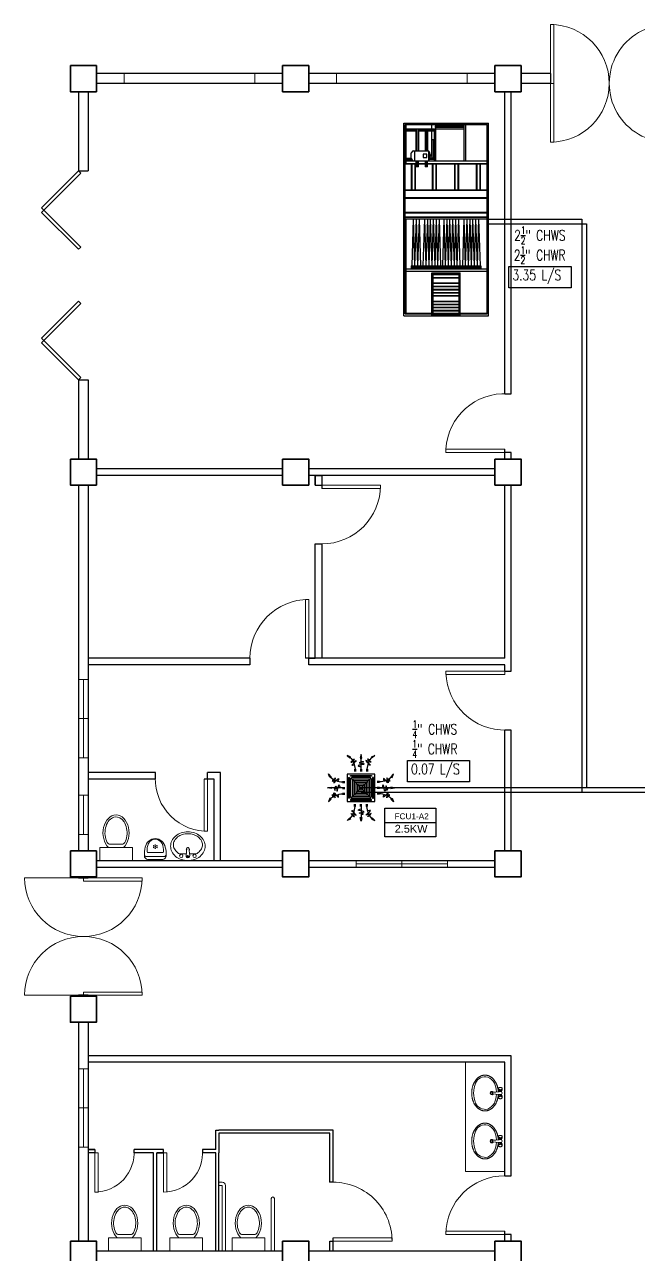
# Model space of a CAD drawing. Header units: millimetres. Extents: x 5 to 430, y 3 to 339.
# Drawn here: x 14.77 to 24.17, y 166.12 to 184.95 of the extents above; entities that cross this region are included whole.
import ezdxf

# ---------------------------------------------------------------- set-up
doc = ezdxf.new("R2010")
doc.units = ezdxf.units.MM
doc.header["$MEASUREMENT"] = 0
doc.linetypes.add('HIDDEN2', pattern=[0.1875, 0.125, -0.0625])
for name, color, linetype in [('AIR', 7, 'Continuous'), ('EQP', 7, 'Continuous'), ('fcu line', 7, 'Continuous'), ('fcu return', 7, 'Continuous'), ('Legends', 7, 'Continuous'), ('pipe label', 7, 'Continuous')]:
    doc.layers.add(name, color=color, linetype=linetype)
doc.styles.add('Arch-Dim', font='simplex.shx', dxfattribs={"width": 0.75})
doc.styles.get("Standard").update_dxf_attribs({"font": 'arial.ttf'})

# ---------------------------------------------------------------- blocks, each defined once
blk = doc.blocks.new('FCU-13000P (CASSETTE SPLIT)')
at = {"layer": 'AIR', "ltscale": 3}
for p, q in [((0, 0.523), (0, 1)), ((-0.193, 0.558), (-0.193, 0.487)), ((-0.162, 0.558), (-0.162, 0.487)), ((-0.016, 0.558), (-0.016, 0.487)), ((0.016, 0.558), (0.016, 0.487)), ((0.162, 0.558), (0.162, 0.487)), ((0.193, 0.558), (0.193, 0.487)), ((-0.523, 0), (-1, 0)), ((-0.558, 0.193), (-0.487, 0.193)), ((-0.558, 0.162), (-0.487, 0.162)), ((-0.558, 0.016), (-0.487, 0.016)), ((0.558, 0.193), (0.487, 0.193)), ((0.558, 0.162), (0.487, 0.162)), ((0.558, 0.016), (0.487, 0.016)), ((0.523, 0), (1, 0)), ((-0.558, -0.016), (-0.487, -0.016)), ((-0.558, -0.162), (-0.487, -0.162)), ((-0.558, -0.193), (-0.487, -0.193)), ((0.558, -0.016), (0.487, -0.016)), ((0.558, -0.162), (0.487, -0.162)), ((0.558, -0.193), (0.487, -0.193)), ((-0.193, -0.558), (-0.193, -0.487)), ((-0.162, -0.558), (-0.162, -0.487)), ((-0.016, -0.558), (-0.016, -0.487)), ((0, -0.523), (0, -1)), ((0.016, -0.558), (0.016, -0.487)), ((0.162, -0.558), (0.162, -0.487)), ((0.193, -0.558), (0.193, -0.487))]:
    blk.add_line(p, q, dxfattribs=at)
at = {"layer": 'AIR'}
for p, q in [((0.295, -0.295), (-0.295, 0.295)), ((0.295, 0.295), (-0.295, -0.295))]:
    blk.add_line(p, q, dxfattribs=at)
at = {"layer": 'AIR', "ltscale": 3}
for points in [[(-0.335, 0.895), (-0.311, 0.932), (-0.416, 0.973)], [(-0.022, 0.89), (0.022, 0.89), (0, 1)], [(0.335, 0.895), (0.311, 0.932), (0.416, 0.973)], [(-0.895, 0.335), (-0.932, 0.311), (-0.973, 0.416)], [(0.895, 0.335), (0.932, 0.311), (0.973, 0.416)], [(-0.89, 0.022), (-0.89, -0.022), (-1, 0)], [(0.89, 0.022), (0.89, -0.022), (1, 0)], [(-0.895, -0.335), (-0.932, -0.311), (-0.973, -0.416)], [(0.895, -0.335), (0.932, -0.311), (0.973, -0.416)], [(-0.335, -0.895), (-0.311, -0.932), (-0.416, -0.973)], [(-0.022, -0.89), (0.022, -0.89), (0, -1)], [(0.335, -0.895), (0.311, -0.932), (0.416, -0.973)]]:
    blk.add_lwpolyline(points, close=True, dxfattribs=at)
at = {"layer": 'AIR'}
for points in [[(-0.323, 0.914, -0.171809), (-0.178, 0.558), (-0.178, 0.522)], [(0.323, 0.914, 0.171809), (0.178, 0.558), (0.178, 0.522)], [(-0.914, 0.323, 0.171809), (-0.558, 0.178), (-0.522, 0.178)], [(0.914, 0.323, -0.171809), (0.558, 0.178), (0.522, 0.178)], [(-0.914, -0.323, -0.171809), (-0.558, -0.178), (-0.522, -0.178)], [(0.914, -0.323, 0.171809), (0.558, -0.178), (0.522, -0.178)], [(-0.323, -0.914, 0.171809), (-0.178, -0.558), (-0.178, -0.522)], [(0.323, -0.914, -0.171809), (0.178, -0.558), (0.178, -0.522)]]:
    blk.add_lwpolyline(points, format="xyb", dxfattribs=at)
for points in [[(-0.41, -0.41), (0.41, -0.41), (0.41, 0.41), (-0.41, 0.41)], [(-0.31, 0.372), (0.31, 0.372), (0.31, 0.348), (-0.31, 0.348)], [(-0.373, 0.31), (-0.348, 0.31), (-0.348, -0.31), (-0.373, -0.31)], [(-0.26, -0.26), (0.26, -0.26), (0.26, 0.26), (-0.26, 0.26)], [(-0.21, -0.21), (0.21, -0.21), (0.21, 0.21), (-0.21, 0.21)], [(-0.16, -0.16), (0.16, -0.16), (0.16, 0.16), (-0.16, 0.16)], [(-0.11, -0.11), (0.11, -0.11), (0.11, 0.11), (-0.11, 0.11)], [(-0.06, -0.06), (0.06, -0.06), (0.06, 0.06), (-0.06, 0.06)], [(0.372, 0.31), (0.348, 0.31), (0.348, -0.31), (0.372, -0.31)], [(-0.31, -0.373), (0.31, -0.373), (0.31, -0.348), (-0.31, -0.348)]]:
    blk.add_lwpolyline(points, close=True, dxfattribs=at)
blk.add_lwpolyline([(-0.26, -0.31), (0.26, -0.31, 0.414214), (0.31, -0.26), (0.31, 0.26, 0.414214), (0.26, 0.31), (-0.26, 0.31, 0.414214), (-0.31, 0.26), (-0.31, -0.26, 0.414214)], format="xyb", close=True, dxfattribs=at)
at = {"layer": 'AIR', "ltscale": 3}
for points in [[(-0.268, 0.84), (-0.231, 0.852), (-0.134, 0.882), (-0.422, 0.704), (0.005, 0.903), (-0.358, 0.645), (-0.239, 0.678), (-0.199, 0.69)], [(0.268, 0.84), (0.231, 0.852), (0.134, 0.882), (0.422, 0.704), (-0.005, 0.903), (0.358, 0.645), (0.239, 0.678), (0.199, 0.69)], [(-0.84, 0.268), (-0.852, 0.231), (-0.882, 0.134), (-0.704, 0.422), (-0.903, -0.005), (-0.645, 0.358), (-0.678, 0.239), (-0.69, 0.199)], [(0.84, 0.268), (0.852, 0.231), (0.882, 0.134), (0.704, 0.422), (0.903, -0.005), (0.645, 0.358), (0.678, 0.239), (0.69, 0.199)], [(-0.84, -0.268), (-0.852, -0.231), (-0.882, -0.134), (-0.704, -0.422), (-0.903, 0.005), (-0.645, -0.358), (-0.678, -0.239), (-0.69, -0.199)], [(0.84, -0.268), (0.852, -0.231), (0.882, -0.134), (0.704, -0.422), (0.903, 0.005), (0.645, -0.358), (0.678, -0.239), (0.69, -0.199)], [(-0.268, -0.84), (-0.231, -0.852), (-0.134, -0.882), (-0.422, -0.704), (0.005, -0.903), (-0.358, -0.645), (-0.239, -0.678), (-0.199, -0.69)], [(0.268, -0.84), (0.231, -0.852), (0.134, -0.882), (0.422, -0.704), (-0.005, -0.903), (0.358, -0.645), (0.239, -0.678), (0.199, -0.69)]]:
    blk.add_open_spline(points, degree=3, knots=[0.0032834, 0.0032834, 0.0032834, 0.0032834, 0.0712567, 0.1924075, 0.3347111, 0.5062145, 0.5813292, 0.5813292, 0.5813292, 0.5813292], dxfattribs=at)
for points in [[(0, 0.8), (0.077, 0.776), (-0.058, 0.755), (0.098, 0.718), (-0.087, 0.663), (0, 0.631)], [(-0.8, 0), (-0.776, -0.077), (-0.755, 0.058), (-0.718, -0.098), (-0.663, 0.087), (-0.631, 0)], [(0.8, 0), (0.776, -0.077), (0.755, 0.058), (0.718, -0.098), (0.663, 0.087), (0.631, 0)], [(0, -0.8), (0.077, -0.776), (-0.058, -0.755), (0.098, -0.718), (-0.087, -0.663), (0, -0.631)]]:
    blk.add_spline(points, degree=3, dxfattribs=at)
for points in [[(-0.416, 0.973), (-0.335, 0.895), (-0.311, 0.932)], [(0, 1), (-0.022, 0.89), (0.022, 0.89)], [(0.416, 0.973), (0.335, 0.895), (0.311, 0.932)], [(-0.973, 0.416), (-0.895, 0.335), (-0.932, 0.311)], [(0.973, 0.416), (0.895, 0.335), (0.932, 0.311)], [(-1, 0), (-0.89, 0.022), (-0.89, -0.022)], [(1, 0), (0.89, 0.022), (0.89, -0.022)], [(-0.973, -0.416), (-0.895, -0.335), (-0.932, -0.311)], [(0.973, -0.416), (0.895, -0.335), (0.932, -0.311)], [(-0.416, -0.973), (-0.335, -0.895), (-0.311, -0.932)], [(0, -1), (-0.022, -0.89), (0.022, -0.89)], [(0.416, -0.973), (0.335, -0.895), (0.311, -0.932)]]:
    blk.add_solid(points, dxfattribs=at)

msp = doc.modelspace()

# ---------------------------------------------------------------- hatches: boundary and pattern name
at = {"layer": 'EQP'}
for points in [[(21.058, 183.4), (21.496, 183.4), (21.496, 183.373), (21.058, 183.373)], [(21.029, 183.19), (21.029, 182.883), (21.01, 182.883), (21.01, 183.19)]]:
    msp.add_hatch(color=256, dxfattribs=at).paths.add_polyline_path(points)

# ---------------------------------------------------------------- linework, layer by layer
at = {"color": 8, "lineweight": 13}
for p, q in [((22.82, 184.049), (22.82, 184.949)), ((22.82, 184.949), (22.87, 184.949)), ((22.87, 184.949), (22.87, 184.049)), ((22.82, 184.049), (22.82, 183.149)), ((22.82, 184.049), (22.87, 184.049)), ((22.87, 184.049), (22.82, 184.049)), ((22.82, 183.999), (22.82, 183.149)), ((22.87, 183.149), (22.87, 184.049)), ((22.82, 183.149), (22.87, 183.149)), ((21.22, 178.447), (22.12, 178.447)), ((21.22, 178.397), (21.22, 178.447)), ((22.12, 178.397), (21.22, 178.397)), ((19.32, 177.897), (20.22, 177.897)), ((20.22, 177.847), (19.32, 177.847)), ((20.22, 177.897), (20.22, 177.847)), ((19.07, 176.147), (19.07, 175.247)), ((19.12, 176.147), (19.07, 176.147)), ((19.12, 175.247), (19.12, 176.147)), ((21.22, 175.047), (21.22, 174.997)), ((22.12, 175.047), (21.22, 175.047)), ((21.22, 174.997), (22.12, 174.997)), ((22.12, 174.997), (22.12, 175.047)), ((17.52, 172.597), (17.52, 173.397)), ((17.57, 173.397), (17.57, 172.597)), ((17.57, 172.597), (17.52, 172.597)), ((15.67, 171.885), (14.77, 171.885)), ((15.67, 171.885), (16.57, 171.885)), ((15.67, 171.835), (15.67, 171.885)), ((16.57, 171.835), (15.67, 171.835)), ((16.57, 171.885), (16.57, 171.835)), ((15.67, 170.085), (14.77, 170.085)), ((15.67, 170.135), (16.57, 170.135)), ((15.67, 170.085), (15.67, 170.135)), ((16.57, 170.085), (15.67, 170.085)), ((16.57, 170.135), (16.57, 170.085)), ((15.845, 167.672), (15.845, 167.072)), ((15.845, 167.672), (15.895, 167.672)), ((15.895, 167.072), (15.895, 167.672)), ((16.443, 167.672), (16.445, 167.672)), ((16.895, 167.672), (16.895, 167.072)), ((16.895, 167.672), (16.945, 167.672)), ((16.945, 167.072), (16.945, 167.672)), ((15.845, 167.072), (15.895, 167.072)), ((19.495, 166.322), (19.495, 166.372)), ((20.395, 166.372), (19.495, 166.372)), ((19.495, 166.322), (20.395, 166.322)), ((20.395, 166.322), (20.395, 166.372)), ((21.22, 166.472), (22.12, 166.472)), ((21.22, 166.422), (21.22, 166.472)), ((22.12, 166.422), (21.22, 166.422))]:
    msp.add_line(p, q, dxfattribs=at)
at = {"color": 8, "lineweight": 25}
for p, q in [((18.72, 184.199), (15.87, 184.199)), ((21.97, 184.199), (19.12, 184.199)), ((22.82, 184.199), (22.37, 184.199)), ((22.82, 184.199), (22.37, 184.199)), ((22.82, 184.199), (22.82, 184.049)), ((18.72, 184.049), (15.87, 184.049)), ((21.97, 184.049), (19.12, 184.049)), ((22.82, 184.049), (22.37, 184.049)), ((15.595, 183.922), (15.595, 182.71)), ((15.595, 183.922), (15.595, 182.71)), ((15.745, 183.922), (15.745, 182.71)), ((22.12, 179.297), (22.12, 183.922)), ((22.22, 179.297), (22.22, 183.922)), ((15.595, 182.71), (15.745, 182.71)), ((15.595, 179.51), (15.595, 178.297)), ((15.595, 179.51), (15.595, 178.297)), ((15.595, 179.51), (15.745, 179.51)), ((15.745, 179.51), (15.745, 178.297)), ((22.12, 178.297), (22.12, 178.447)), ((22.22, 178.397), (22.12, 178.397)), ((22.22, 178.297), (22.22, 178.397)), ((18.72, 178.147), (15.87, 178.147)), ((18.72, 178.047), (15.87, 178.047)), ((21.97, 178.147), (19.12, 178.147)), ((21.97, 178.047), (19.12, 178.047)), ((19.22, 178.047), (19.32, 178.047)), ((19.22, 177.897), (19.22, 178.047)), ((19.22, 178.047), (19.22, 177.897)), ((19.32, 178.047), (19.32, 177.847)), ((15.595, 177.897), (15.595, 172.297)), ((15.745, 177.897), (15.745, 172.297)), ((19.22, 177.897), (19.32, 177.897)), ((22.12, 175.247), (22.12, 177.897)), ((22.22, 175.047), (22.22, 177.897)), ((19.22, 175.247), (19.22, 176.997)), ((19.22, 176.997), (19.32, 176.997)), ((19.32, 176.997), (19.32, 175.247)), ((18.22, 175.247), (15.745, 175.247)), ((18.22, 175.147), (15.745, 175.147)), ((18.22, 175.247), (18.22, 175.147)), ((22.12, 175.247), (19.07, 175.247)), ((19.12, 175.247), (19.22, 175.247)), ((19.12, 175.147), (19.12, 175.247)), ((22.12, 175.147), (19.12, 175.147)), ((22.12, 175.047), (22.12, 175.147)), ((22.12, 175.047), (22.22, 175.047)), ((22.12, 172.297), (22.12, 174.147)), ((22.22, 174.147), (22.12, 174.147)), ((22.22, 172.297), (22.22, 174.147)), ((16.776, 173.497), (15.745, 173.497)), ((16.77, 173.497), (16.77, 173.397)), ((17.769, 173.497), (17.57, 173.497)), ((17.57, 173.397), (17.57, 173.497)), ((17.77, 172.147), (17.769, 173.497)), ((16.77, 173.397), (15.745, 173.397)), ((17.67, 173.397), (17.52, 173.397)), ((17.67, 173.397), (17.57, 173.397)), ((17.67, 172.147), (17.67, 173.397)), ((15.87, 172.147), (18.72, 172.147)), ((19.12, 172.147), (21.97, 172.147)), ((15.87, 172.047), (18.72, 172.047)), ((19.12, 172.047), (21.97, 172.047)), ((15.595, 171.897), (15.595, 171.885)), ((15.595, 171.885), (15.745, 171.885)), ((15.745, 171.897), (15.745, 171.885)), ((15.745, 170.085), (15.595, 170.085)), ((15.595, 170.072), (15.595, 170.085)), ((15.745, 170.072), (15.745, 170.085)), ((15.595, 169.672), (15.595, 166.322)), ((15.745, 169.672), (15.595, 169.672)), ((15.745, 169.672), (15.745, 166.322)), ((22.22, 169.16), (15.745, 169.16)), ((22.22, 167.322), (22.22, 169.16)), ((22.12, 169.06), (15.745, 169.06)), ((22.12, 167.322), (22.12, 169.06)), ((17.695, 167.722), (17.695, 168.022)), ((17.695, 168.022), (17.745, 168.022)), ((19.495, 168.022), (17.745, 168.022)), ((19.495, 167.222), (19.495, 168.022)), ((19.445, 167.972), (17.745, 167.972)), ((17.745, 167.972), (17.745, 167.672)), ((19.445, 167.221), (19.445, 167.972)), ((15.845, 167.722), (15.745, 167.722)), ((15.745, 167.722), (15.845, 167.722)), ((15.845, 167.672), (15.745, 167.672)), ((15.845, 167.722), (15.845, 167.672)), ((16.745, 167.672), (16.443, 167.672)), ((16.745, 167.722), (16.445, 167.722)), ((16.445, 167.672), (16.445, 167.722)), ((16.895, 167.722), (16.745, 167.722)), ((16.745, 166.172), (16.745, 167.672)), ((16.795, 166.172), (16.795, 167.672)), ((16.895, 167.672), (16.795, 167.672)), ((16.795, 167.672), (16.895, 167.672)), ((16.895, 167.672), (16.895, 167.722)), ((17.695, 167.722), (17.495, 167.722)), ((17.495, 167.722), (17.495, 167.672)), ((17.695, 167.672), (17.495, 167.672)), ((17.695, 166.172), (17.695, 167.672)), ((17.745, 166.172), (17.745, 167.672)), ((22.12, 167.322), (22.22, 167.322)), ((19.495, 167.222), (19.445, 167.222)), ((19.445, 166.172), (19.445, 166.322)), ((19.445, 166.322), (19.495, 166.322)), ((19.495, 166.172), (19.495, 166.372)), ((22.12, 166.322), (22.12, 166.472)), ((22.22, 166.422), (22.12, 166.422)), ((22.22, 166.322), (22.22, 166.422)), ((15.87, 166.172), (18.72, 166.172)), ((16.795, 166.172), (17.695, 166.172)), ((16.795, 166.172), (17.695, 166.172)), ((19.12, 166.172), (21.97, 166.172))]:
    msp.add_line(p, q, dxfattribs=at)
at = {"color": 8, "lineweight": 9}
for p, q in [((16.295, 184.199), (16.295, 184.049)), ((18.295, 184.199), (18.295, 184.049)), ((20.545, 184.199), (19.545, 184.199)), ((19.545, 184.199), (19.545, 184.049)), ((20.545, 184.199), (21.545, 184.199)), ((21.545, 184.199), (21.545, 184.049)), ((15.745, 174.922), (15.595, 174.922)), ((15.67, 174.922), (15.67, 173.722)), ((15.745, 174.322), (15.745, 174.922)), ((15.745, 174.322), (15.595, 174.322)), ((15.745, 174.322), (15.745, 173.722)), ((15.745, 173.722), (15.595, 173.722)), ((15.595, 172.547), (15.595, 173.147)), ((15.595, 173.147), (15.745, 173.147)), ((15.67, 173.147), (15.67, 172.547)), ((15.745, 172.547), (15.595, 172.547)), ((15.92, 172.147), (15.92, 172.347)), ((15.92, 172.347), (16.42, 172.347)), ((16.079, 172.397), (16.26, 172.397)), ((16.42, 172.347), (16.42, 172.147)), ((17.255, 172.345), (17.242, 172.223)), ((17.284, 172.345), (17.298, 172.223)), ((16.42, 172.147), (15.92, 172.147)), ((16.638, 172.209), (16.902, 172.209)), ((19.845, 172.047), (19.845, 172.147)), ((20.545, 172.147), (21.245, 172.147)), ((20.545, 172.147), (20.545, 172.047)), ((21.245, 172.147), (21.245, 172.047)), ((21.245, 172.097), (19.845, 172.097)), ((21.245, 172.047), (19.845, 172.047)), ((15.745, 168.96), (15.595, 168.96)), ((15.67, 168.96), (15.67, 167.76)), ((21.938, 168.598), (21.928, 168.602)), ((21.938, 168.578), (21.928, 168.574)), ((21.929, 168.602), (22.029, 168.609)), ((21.929, 168.574), (22.029, 168.568)), ((21.938, 168.598), (22.034, 168.609)), ((21.938, 168.578), (22.034, 168.567)), ((22.024, 168.657), (22.024, 168.636)), ((22.032, 168.641), (22.024, 168.654)), ((22.032, 168.623), (22.024, 168.636)), ((22.032, 168.553), (22.024, 168.541)), ((22.032, 168.641), (22.053, 168.637)), ((22.032, 168.641), (22.032, 168.623)), ((22.032, 168.623), (22.053, 168.619)), ((22.032, 168.553), (22.053, 168.557)), ((22.032, 168.535), (22.032, 168.553)), ((22.034, 168.609), (22.07, 168.61)), ((22.034, 168.567), (22.07, 168.566)), ((22.039, 168.62), (22.039, 168.616)), ((22.039, 168.556), (22.039, 168.56)), ((22.073, 168.641), (22.053, 168.637)), ((22.053, 168.619), (22.053, 168.637)), ((22.073, 168.623), (22.053, 168.619)), ((22.053, 168.557), (22.053, 168.539)), ((22.073, 168.553), (22.053, 168.557)), ((22.067, 168.62), (22.067, 168.616)), ((22.067, 168.556), (22.067, 168.56)), ((22.073, 168.641), (22.082, 168.654)), ((22.073, 168.641), (22.073, 168.623)), ((22.073, 168.623), (22.082, 168.636)), ((22.073, 168.553), (22.082, 168.541)), ((22.073, 168.535), (22.073, 168.553)), ((22.082, 168.657), (22.082, 168.636)), ((22.024, 168.519), (22.024, 168.541)), ((22.032, 168.535), (22.024, 168.523)), ((22.032, 168.535), (22.053, 168.539)), ((22.073, 168.535), (22.053, 168.539)), ((22.073, 168.535), (22.082, 168.523)), ((22.082, 168.519), (22.082, 168.541)), ((15.595, 168.36), (15.745, 168.36)), ((21.938, 167.863), (21.928, 167.867)), ((21.938, 167.843), (21.928, 167.839)), ((21.929, 167.867), (22.029, 167.873)), ((21.929, 167.839), (22.029, 167.833)), ((21.938, 167.863), (22.034, 167.874)), ((21.938, 167.843), (22.034, 167.832)), ((22.024, 167.922), (22.024, 167.9)), ((22.032, 167.906), (22.024, 167.919)), ((22.032, 167.888), (22.024, 167.9)), ((22.032, 167.818), (22.024, 167.806)), ((22.024, 167.784), (22.024, 167.806)), ((22.032, 167.8), (22.024, 167.787)), ((22.032, 167.906), (22.053, 167.902)), ((22.032, 167.906), (22.032, 167.888)), ((22.032, 167.888), (22.053, 167.884)), ((22.032, 167.818), (22.053, 167.822)), ((22.032, 167.8), (22.032, 167.818)), ((22.032, 167.8), (22.053, 167.804)), ((22.034, 167.874), (22.07, 167.875)), ((22.034, 167.832), (22.07, 167.831)), ((22.039, 167.885), (22.039, 167.881)), ((22.039, 167.821), (22.039, 167.825)), ((22.073, 167.906), (22.053, 167.902)), ((22.053, 167.884), (22.053, 167.902)), ((22.073, 167.888), (22.053, 167.884)), ((22.053, 167.822), (22.053, 167.804)), ((22.073, 167.818), (22.053, 167.822)), ((22.073, 167.8), (22.053, 167.804)), ((22.067, 167.885), (22.067, 167.881)), ((22.067, 167.821), (22.067, 167.825)), ((22.073, 167.906), (22.082, 167.919)), ((22.073, 167.906), (22.073, 167.888)), ((22.073, 167.888), (22.082, 167.9)), ((22.073, 167.8), (22.073, 167.818)), ((22.073, 167.818), (22.082, 167.806)), ((22.073, 167.8), (22.082, 167.787)), ((22.082, 167.922), (22.082, 167.9)), ((22.082, 167.784), (22.082, 167.806)), ((15.745, 167.76), (15.595, 167.76)), ((17.745, 167.172), (17.745, 167.222)), ((17.745, 167.222), (17.795, 167.222)), ((17.795, 167.172), (17.745, 167.172)), ((17.795, 166.872), (17.795, 167.172)), ((17.845, 167.172), (17.845, 166.172)), ((17.795, 166.172), (17.795, 166.872)), ((18.545, 166.972), (18.545, 166.172)), ((18.595, 166.872), (18.595, 166.972)), ((18.595, 166.172), (18.595, 166.872)), ((16.052, 166.372), (16.052, 166.172)), ((16.552, 166.372), (16.052, 166.372)), ((16.393, 166.422), (16.212, 166.422)), ((16.552, 166.172), (16.552, 166.372)), ((16.995, 166.372), (16.995, 166.172)), ((17.495, 166.372), (16.995, 166.372)), ((17.335, 166.422), (17.154, 166.422)), ((17.495, 166.172), (17.495, 166.372)), ((17.945, 166.172), (17.945, 166.372)), ((17.945, 166.372), (18.445, 166.372)), ((18.104, 166.422), (18.285, 166.422)), ((18.445, 166.372), (18.445, 166.172)), ((16.052, 166.172), (16.552, 166.172)), ((16.995, 166.172), (17.495, 166.172)), ((17.745, 166.172), (17.795, 166.172)), ((18.445, 166.172), (17.945, 166.172)), ((18.545, 166.172), (18.595, 166.172))]:
    msp.add_line(p, q, dxfattribs=at)
at = {"color": 8, "lineweight": -2}
for p, q in [((22.12, 179.297), (22.22, 179.297)), ((16.776, 173.497), (16.77, 173.497)), ((19.12, 166.172), (19.445, 166.172))]:
    msp.add_line(p, q, dxfattribs=at)
at = {"color": 8, "lineweight": 35}
for points in [[(15.47, 184.322), (15.87, 184.322), (15.87, 183.922), (15.47, 183.922)], [(18.72, 184.322), (19.12, 184.322), (19.12, 183.922), (18.72, 183.922)], [(21.97, 184.322), (22.37, 184.322), (22.37, 183.922), (21.97, 183.922)], [(15.47, 178.297), (15.87, 178.297), (15.87, 177.897), (15.47, 177.897)], [(18.72, 178.297), (19.12, 178.297), (19.12, 177.897), (18.72, 177.897)], [(21.97, 178.297), (22.37, 178.297), (22.37, 177.897), (21.97, 177.897)], [(15.47, 172.297), (15.87, 172.297), (15.87, 171.897), (15.47, 171.897)], [(18.72, 172.297), (19.12, 172.297), (19.12, 171.897), (18.72, 171.897)], [(21.97, 172.297), (22.37, 172.297), (22.37, 171.897), (21.97, 171.897)], [(15.47, 170.072), (15.87, 170.072), (15.87, 169.672), (15.47, 169.672)], [(15.47, 166.322), (15.87, 166.322), (15.87, 165.922), (15.47, 165.922)], [(18.72, 166.322), (19.12, 166.322), (19.12, 165.922), (18.72, 165.922)], [(21.97, 166.322), (22.37, 166.322), (22.37, 165.922), (21.97, 165.922)]]:
    msp.add_lwpolyline(points, close=True, dxfattribs=at)
at = {"color": 8, "lineweight": 9}
for points in [[(16.295, 184.199), (18.295, 184.199), (18.295, 184.049), (16.295, 184.049)], [(19.545, 184.199), (21.545, 184.199), (21.545, 184.049), (19.545, 184.049)], [(15.595, 174.922), (15.745, 174.922), (15.745, 173.722), (15.595, 173.722)], [(15.595, 173.147), (15.745, 173.147), (15.745, 172.547), (15.595, 172.547)], [(19.845, 172.147), (21.245, 172.147), (21.245, 172.047), (19.845, 172.047)], [(15.595, 168.96), (15.745, 168.96), (15.745, 167.76), (15.595, 167.76)]]:
    msp.add_lwpolyline(points, close=True, dxfattribs=at)
at = {"color": 8, "lineweight": 13}
for points in [[(15.63, 182.674), (15.595, 182.71), (15.029, 182.144), (15.065, 182.109)], [(15.63, 181.543), (15.595, 181.508), (15.029, 182.073), (15.065, 182.109)], [(15.63, 180.676), (15.595, 180.712), (15.029, 180.146), (15.065, 180.111)], [(15.63, 179.545), (15.595, 179.51), (15.029, 180.075), (15.065, 180.111)]]:
    msp.add_lwpolyline(points, close=True, dxfattribs=at)
at = {"color": 8, "lineweight": 9}
for points in [[(17.535, 172.368, 0.11576), (17.515, 172.451, 0.104047), (17.457, 172.524, 0.090875), (17.373, 172.572, 0.083344), (17.27, 172.589, 0.083344), (17.166, 172.572, 0.090875), (17.082, 172.524, 0.104047), (17.024, 172.451, 0.11576), (17.005, 172.368, 0.11576), (17.024, 172.286, 0.104047), (17.082, 172.212, 0.090875), (17.166, 172.165, 0.083344), (17.27, 172.147, 0.083344), (17.373, 172.165, 0.090875), (17.457, 172.212, 0.104047), (17.515, 172.286, 0.11576)], [(22.024, 168.657, 0.145837), (22.026, 168.65, 0.107165), (22.032, 168.644, 0.077149), (22.041, 168.64, 0.064217), (22.053, 168.638, 0.064217), (22.064, 168.64, 0.077149), (22.073, 168.644, 0.107165), (22.08, 168.65, 0.145837), (22.082, 168.657, 0.145837), (22.08, 168.663, 0.107165), (22.073, 168.67, 0.077149), (22.064, 168.674, 0.064217), (22.053, 168.675, 0.064217), (22.041, 168.674, 0.077149), (22.032, 168.67, 0.107165), (22.026, 168.663, 0.145837)], [(22.024, 168.519, -0.145837), (22.026, 168.526, -0.107165), (22.032, 168.532, -0.077149), (22.041, 168.536, -0.064217), (22.053, 168.538, -0.064217), (22.064, 168.536, -0.077149), (22.073, 168.532, -0.107165), (22.08, 168.526, -0.145837), (22.082, 168.519, -0.145837), (22.08, 168.513, -0.107165), (22.073, 168.506, -0.077149), (22.064, 168.503, -0.064217), (22.053, 168.501, -0.064217), (22.041, 168.503, -0.077149), (22.032, 168.506, -0.107165), (22.026, 168.513, -0.145837)], [(22.024, 167.922, 0.145837), (22.026, 167.915, 0.107165), (22.032, 167.909, 0.077149), (22.041, 167.905, 0.064217), (22.053, 167.903, 0.064217), (22.064, 167.905, 0.077149), (22.073, 167.909, 0.107165), (22.08, 167.915, 0.145837), (22.082, 167.922, 0.145837), (22.08, 167.928, 0.107165), (22.073, 167.935, 0.077149), (22.064, 167.939, 0.064217), (22.053, 167.94, 0.064217), (22.041, 167.939, 0.077149), (22.032, 167.935, 0.107165), (22.026, 167.928, 0.145837)], [(22.024, 167.784, -0.145837), (22.026, 167.791, -0.107165), (22.032, 167.797, -0.077149), (22.041, 167.801, -0.064217), (22.053, 167.803, -0.064217), (22.064, 167.801, -0.077149), (22.073, 167.797, -0.107165), (22.08, 167.791, -0.145837), (22.082, 167.784, -0.145837), (22.08, 167.778, -0.107165), (22.073, 167.771, -0.077149), (22.064, 167.767, -0.064217), (22.053, 167.766, -0.064217), (22.041, 167.767, -0.077149), (22.032, 167.771, -0.107165), (22.026, 167.778, -0.145837)]]:
    msp.add_lwpolyline(points, format="xyb", close=True, dxfattribs=at)
for points in [[(17.492, 172.389, 0.124838), (17.476, 172.452, 0.105788), (17.427, 172.509, 0.086697), (17.357, 172.546, 0.076776), (17.27, 172.559, 0.076776), (17.182, 172.546, 0.086697), (17.113, 172.509, 0.105788), (17.063, 172.452, 0.124838), (17.047, 172.389, 0.124838), (17.063, 172.327, 0.105788), (17.113, 172.269, 0.040067), (17.143, 172.249), (17.245, 172.249, 0.040067)], [(16.666, 172.165, -0.232594), (16.615, 172.189, -0.150533), (16.604, 172.216, -0.085973), (16.617, 172.354, -0.343308), (16.77, 172.487)], [(16.77, 172.269), (16.659, 172.269, -0.398633), (16.644, 172.283, -0.107696), (16.665, 172.41, -0.267529), (16.77, 172.475)], [(16.873, 172.165, 0.232594), (16.925, 172.189, 0.150533), (16.936, 172.216, 0.085973), (16.922, 172.354, 0.343308), (16.77, 172.487)], [(16.77, 172.269), (16.881, 172.269, 0.398633), (16.896, 172.283, 0.107696), (16.875, 172.41, 0.267529), (16.77, 172.475)], [(17.294, 172.249), (17.396, 172.249, 0.040067), (17.427, 172.269, 0.105788), (17.476, 172.327, 0.124838), (17.492, 172.389, 0.124838)], [(22.037, 168.622, 0.035268), (22.038, 168.621, 0.107165), (22.041, 168.618, 0.077149), (22.046, 168.615, 0.064217), (22.053, 168.615, 0.064217)], [(22.037, 168.554, -0.035268), (22.038, 168.555, -0.107165), (22.041, 168.559, -0.077149), (22.046, 168.561, -0.064217), (22.053, 168.562, -0.064217)], [(22.039, 168.622, 0.046803), (22.041, 168.62, 0.077149), (22.046, 168.618, 0.064217), (22.053, 168.617, 0.064217), (22.059, 168.618, 0.077149), (22.065, 168.62, 0.046803), (22.067, 168.622, 0.145837)], [(22.039, 168.619, 0.047218), (22.04, 168.618, 0.107177), (22.043, 168.615, 0.077931), (22.047, 168.613, 0.065152), (22.053, 168.613, 0.065152), (22.058, 168.613, 0.077931), (22.063, 168.615, 0.107177), (22.066, 168.618, 0.047218), (22.066, 168.619, 0.144081)], [(22.039, 168.557, -0.047218), (22.04, 168.558, -0.107177), (22.043, 168.561, -0.077931), (22.047, 168.563, -0.065152), (22.053, 168.564, -0.065152), (22.058, 168.563, -0.077931), (22.063, 168.561, -0.107177), (22.066, 168.558, -0.047218), (22.066, 168.557, -0.144081)], [(22.039, 168.555, -0.046803), (22.041, 168.556, -0.077149), (22.046, 168.558, -0.064217), (22.053, 168.559, -0.064217), (22.059, 168.558, -0.077149), (22.065, 168.556, -0.046803), (22.067, 168.555, -0.145837)], [(22.053, 168.615, 0.064217), (22.059, 168.615, 0.077149), (22.064, 168.618, 0.107165), (22.068, 168.621, 0.035268), (22.068, 168.622, 0.145837)], [(22.053, 168.562, -0.064217), (22.059, 168.561, -0.077149), (22.064, 168.559, -0.107165), (22.068, 168.555, -0.035268), (22.068, 168.554, -0.145837)], [(22.037, 167.887, 0.035268), (22.038, 167.886, 0.107165), (22.041, 167.882, 0.077149), (22.046, 167.88, 0.064217), (22.053, 167.88, 0.064217)], [(22.037, 167.819, -0.035268), (22.038, 167.82, -0.107165), (22.041, 167.824, -0.077149), (22.046, 167.826, -0.064217), (22.053, 167.827, -0.064217)], [(22.039, 167.887, 0.046803), (22.041, 167.885, 0.077149), (22.046, 167.883, 0.064217), (22.053, 167.882, 0.064217), (22.059, 167.883, 0.077149), (22.065, 167.885, 0.046803), (22.067, 167.887, 0.145837)], [(22.039, 167.884, 0.047218), (22.04, 167.883, 0.107177), (22.043, 167.88, 0.077931), (22.047, 167.878, 0.065152), (22.053, 167.878, 0.065152), (22.058, 167.878, 0.077931), (22.063, 167.88, 0.107177), (22.066, 167.883, 0.047218), (22.066, 167.884, 0.144081)], [(22.039, 167.822, -0.047218), (22.04, 167.823, -0.107177), (22.043, 167.826, -0.077931), (22.047, 167.828, -0.065152), (22.053, 167.829, -0.065152), (22.058, 167.828, -0.077931), (22.063, 167.826, -0.107177), (22.066, 167.823, -0.047218), (22.066, 167.822, -0.144081)], [(22.039, 167.82, -0.046803), (22.041, 167.821, -0.077149), (22.046, 167.823, -0.064217), (22.053, 167.824, -0.064217), (22.059, 167.823, -0.077149), (22.065, 167.821, -0.046803), (22.067, 167.82, -0.145837)], [(22.053, 167.88, 0.064217), (22.059, 167.88, 0.077149), (22.064, 167.882, 0.107165), (22.068, 167.886, 0.035268), (22.068, 167.887, 0.145837)], [(22.053, 167.827, -0.064217), (22.059, 167.826, -0.077149), (22.064, 167.824, -0.107165), (22.068, 167.82, -0.035268), (22.068, 167.819, -0.145837)]]:
    msp.add_lwpolyline(points, format="xyb", dxfattribs=at)
for points in [[(16.77, 172.165), (16.666, 172.165)], [(16.666, 172.165), (16.666, 172.147), (16.77, 172.147)], [(16.77, 172.165), (16.873, 172.165)], [(16.873, 172.165), (16.873, 172.147), (16.77, 172.147)]]:
    msp.add_lwpolyline(points, dxfattribs=at)
at = {"color": 8, "lineweight": 9, "ltscale": 0.4}
msp.add_lwpolyline([(22.12, 169.06), (22.12, 167.385), (21.52, 167.385), (21.52, 169.06)], close=True, dxfattribs=at)
at = {"color": 8, "lineweight": 9}
for centre, radius in [((16.745, 172.374), 0.004), ((16.745, 172.349), 0.004), ((16.77, 172.387), 0.004), ((16.77, 172.362), 0.004), ((16.77, 172.337), 0.004), ((16.795, 172.374), 0.004), ((16.795, 172.349), 0.004), ((17.168, 172.22), 0.0255), ((17.27, 172.214), 0.0095), ((17.371, 172.22), 0.0255)]:
    msp.add_circle(centre, radius, dxfattribs=at)
at = {"color": 8, "lineweight": 13}
for centre, radius, start, end in [((22.82, 184.049), 0.9, 270.0079, 90), ((24.62, 184.049), 0.9, 90, 270.0009), ((22.12, 178.397), 0.901, 86.8202, 176.8202), ((19.32, 177.897), 0.9, 270, 0), ((19.12, 175.247), 0.9, 90, 180), ((22.12, 175.047), 0.9, 181.5911, 271.5911), ((17.57, 173.397), 0.8, 172.8192, 266.4167), ((15.67, 171.885), 0.9, 180, 0), ((15.67, 170.085), 0.9, 0, 180), ((15.845, 167.672), 0.6, 270, 4.7802), ((16.895, 167.672), 0.6, 270, 4.7802), ((22.12, 166.422), 0.9, 90, 180), ((19.495, 166.322), 0.9, 0, 93.1847)]:
    msp.add_arc(centre, radius, start, end, dxfattribs=at)
at = {"color": 8, "lineweight": 9}
for centre, radius, start, end in [((16.079, 172.447), 0.05, 208.1501, 270), ((16.26, 172.447), 0.05, 270, 331.9916), ((17.27, 172.322), 0.025, 126.3068, 221.2022), ((17.27, 172.251), 0.0948, 81.2026, 98.7974), ((17.27, 172.322), 0.025, 71.3793, 108.6207), ((17.27, 172.322), 0.025, 318.7978, 53.6932), ((16.638, 172.244), 0.035, 177.3223, 270), ((16.902, 172.244), 0.035, 270, 2.6777), ((17.27, 172.22), 0.028, 173.7545, 6.2455), ((22.008, 168.594), 0.365, 156.2843, 180.9643), ((21.821, 168.678), 0.16, 76.0896, 156.8606), ((21.783, 168.643), 0.205, 28.3968, 67.909), ((21.629, 168.594), 0.365, 2.4433, 23.7157), ((22.008, 168.582), 0.365, 179.0357, 203.7157), ((21.923, 168.588), 0.0263, 37.887, 321.8359), ((21.923, 168.588), 0.0213, 46.6981, 313.0677), ((21.953, 168.588), 0.028, 150.6121, 209.3879), ((21.929, 168.601), 0.001, 93.5159, 150.6121), ((21.929, 168.575), 0.001, 209.3879, 266.4841), ((21.948, 168.588), 0.0147, 140.2813, 219.7187), ((21.939, 168.596), 0.002, 96.5175, 140.2813), ((21.939, 168.58), 0.002, 219.7187, 263.4825), ((21.629, 168.582), 0.365, 336.2843, 357.5567), ((22.031, 168.616), 0.00756, 276.5175, 0), ((22.031, 168.56), 0.00756, 0, 83.4825), ((22.074, 168.616), 0.00756, 180, 232.6816), ((22.074, 168.56), 0.00756, 127.3184, 180), ((22.053, 168.588), 0.028, 307.3184, 52.6816), ((21.821, 168.498), 0.16, 203.1394, 283.9104), ((21.783, 168.533), 0.205, 292.091, 331.6032), ((22.008, 167.859), 0.365, 156.2843, 180.9643), ((21.821, 167.943), 0.16, 76.0896, 156.8606), ((21.783, 167.908), 0.205, 28.3968, 67.909), ((21.629, 167.859), 0.365, 2.4433, 23.7157), ((22.008, 167.847), 0.365, 179.0357, 203.7157), ((21.923, 167.853), 0.0263, 38.1641, 322.113), ((21.923, 167.853), 0.0213, 46.9323, 313.3019), ((21.953, 167.853), 0.028, 150.6121, 209.3879), ((21.929, 167.866), 0.001, 93.5159, 150.6121), ((21.929, 167.84), 0.001, 209.3879, 266.4841), ((21.948, 167.853), 0.0147, 140.2813, 219.7187), ((21.939, 167.861), 0.002, 96.5175, 140.2813), ((21.939, 167.845), 0.002, 219.7187, 263.4825), ((21.629, 167.847), 0.365, 336.2843, 357.5567), ((22.031, 167.881), 0.00756, 276.5175, 0), ((22.031, 167.825), 0.00756, 0, 83.4825), ((22.074, 167.881), 0.00756, 180, 232.6816), ((22.074, 167.825), 0.00756, 127.3184, 180), ((22.053, 167.853), 0.028, 307.3184, 52.6816), ((21.821, 167.763), 0.16, 203.1394, 283.9104), ((21.783, 167.798), 0.205, 292.091, 331.6032), ((17.795, 167.172), 0.05, 0, 90), ((18.57, 166.972), 0.025, 0, 180), ((16.212, 166.472), 0.05, 208.0084, 270), ((16.393, 166.472), 0.05, 270, 331.8499), ((17.154, 166.472), 0.05, 208.0084, 270), ((17.335, 166.472), 0.05, 270, 331.8499), ((18.104, 166.472), 0.05, 208.1501, 270), ((18.285, 166.472), 0.05, 270, 331.9916)]:
    msp.add_arc(centre, radius, start, end, dxfattribs=at)
at = {"color": 8, "linetype": 'HIDDEN2', "lineweight": 9}
for centre, radius, start, end in [((21.901, 168.613), 0.283, 143.3314, 162.8606), ((21.85, 168.651), 0.22, 119.0892, 143.3314), ((21.818, 168.708), 0.154, 90, 119.0892), ((21.818, 168.708), 0.154, 60.9108, 90), ((21.786, 168.651), 0.22, 36.6686, 60.9108), ((21.735, 168.613), 0.283, 17.1394, 36.6686), ((21.981, 168.588), 0.367, 162.8606, 180), ((21.981, 168.588), 0.367, 180, 197.1394), ((21.655, 168.588), 0.367, 3.119, 17.1394), ((21.655, 168.588), 0.367, 342.8606, 356.881), ((21.901, 168.563), 0.283, 197.1394, 216.6686), ((21.85, 168.526), 0.22, 216.6686, 240.9108), ((21.786, 168.526), 0.22, 299.0892, 323.3314), ((21.735, 168.563), 0.283, 323.3314, 342.8606), ((21.818, 168.468), 0.154, 240.9108, 270), ((21.818, 168.468), 0.154, 270, 299.0892), ((21.901, 167.878), 0.283, 143.3314, 162.8606), ((21.85, 167.915), 0.22, 119.0892, 143.3314), ((21.818, 167.973), 0.154, 90, 119.0892), ((21.818, 167.973), 0.154, 60.9108, 90), ((21.786, 167.915), 0.22, 36.6686, 60.9108), ((21.735, 167.878), 0.283, 17.1394, 36.6686), ((21.981, 167.853), 0.367, 162.8606, 180), ((21.981, 167.853), 0.367, 180, 197.1394), ((21.655, 167.853), 0.367, 3.119, 17.1394), ((21.655, 167.853), 0.367, 342.8606, 356.881), ((21.901, 167.828), 0.283, 197.1394, 216.6686), ((21.85, 167.791), 0.22, 216.6686, 240.9108), ((21.786, 167.791), 0.22, 299.0892, 323.3314), ((21.735, 167.828), 0.283, 323.3314, 342.8606), ((21.818, 167.733), 0.154, 240.9108, 270), ((21.818, 167.733), 0.154, 270, 299.0892)]:
    msp.add_arc(centre, radius, start, end, dxfattribs=at)
at = {"color": 8, "lineweight": 9, "extrusion": (0, 0, -1)}
for centre in [(16.17, 172.572), (18.195, 166.597)]:
    msp.add_ellipse(centre, major_axis=(0, -0.275), ratio=0.727273, start_param=0.612555, end_param=5.670631, dxfattribs=at)
at = {"color": 8, "lineweight": 9}
for centre in [(16.302, 166.597), (17.245, 166.597)]:
    msp.add_ellipse(centre, major_axis=(0, -0.275), ratio=0.727273, start_param=0.612555, end_param=5.670631, dxfattribs=at)
for points in [[(16.035, 172.424), (16.026, 172.44), (16.019, 172.458), (15.992, 172.549), (15.997, 172.636), (16.055, 172.768), (16.105, 172.809), (16.203, 172.823), (16.255, 172.797), (16.329, 172.686), (16.347, 172.602), (16.332, 172.488), (16.32, 172.453), (16.304, 172.424)], [(16.437, 166.449), (16.446, 166.465), (16.453, 166.483), (16.48, 166.574), (16.475, 166.661), (16.417, 166.793), (16.367, 166.834), (16.269, 166.848), (16.217, 166.822), (16.143, 166.711), (16.125, 166.627), (16.141, 166.513), (16.152, 166.478), (16.168, 166.449)], [(17.38, 166.449), (17.388, 166.465), (17.396, 166.483), (17.423, 166.574), (17.417, 166.661), (17.36, 166.793), (17.31, 166.834), (17.212, 166.848), (17.159, 166.822), (17.085, 166.711), (17.067, 166.627), (17.083, 166.513), (17.095, 166.478), (17.11, 166.449)], [(18.06, 166.449), (18.051, 166.465), (18.044, 166.483), (18.017, 166.574), (18.022, 166.661), (18.08, 166.793), (18.13, 166.834), (18.228, 166.848), (18.28, 166.822), (18.354, 166.711), (18.372, 166.627), (18.357, 166.513), (18.345, 166.478), (18.329, 166.449)]]:
    msp.add_open_spline(points, degree=3, knots=[0.937253, 0.937253, 0.937253, 0.937253, 1.185372, 1.185372, 2.113864, 2.113864, 3.042356, 3.042356, 3.970847, 3.970847, 4.899339, 4.899339, 5.346062, 5.346062, 5.346062, 5.346062], dxfattribs=at)
for p in [(16.77, 172.147), (22.12, 168.588), (22.12, 167.853)]:
    msp.add_point(p, dxfattribs=at)
at = {"layer": 'EQP'}
for p, q in [((20.573, 183.442), (21.873, 183.442)), ((20.573, 180.492), (20.573, 183.442)), ((21.873, 180.492), (21.873, 183.442)), ((20.598, 183.42), (21.852, 183.42)), ((20.598, 180.521), (20.598, 183.42)), ((21.058, 183.412), (20.604, 183.412)), ((20.604, 183.412), (20.604, 182.819)), ((21.496, 183.348), (20.604, 183.348)), ((20.761, 183.336), (20.604, 183.336)), ((20.761, 183.332), (20.604, 183.332)), ((20.761, 183.317), (20.604, 183.317)), ((20.761, 183.348), (20.761, 183.018)), ((20.779, 183.018), (20.779, 183.348)), ((20.781, 183.018), (20.781, 183.348)), ((20.8, 183.348), (20.8, 183.018)), ((20.9, 183.336), (20.8, 183.336)), ((20.9, 183.332), (20.8, 183.332)), ((20.9, 183.317), (20.8, 183.317)), ((20.9, 183.348), (20.9, 183.018)), ((20.919, 183.018), (20.919, 183.348)), ((20.921, 183.018), (20.921, 183.348)), ((20.939, 183.348), (20.939, 183.018)), ((21.038, 183.336), (20.939, 183.336)), ((21.038, 183.332), (20.939, 183.332)), ((21.038, 183.317), (20.939, 183.317)), ((21, 183.412), (21, 183.348)), ((21, 183.317), (21, 182.948)), ((21.038, 183.348), (21.038, 182.864)), ((21.058, 183.412), (21.058, 182.864)), ((21.844, 183.412), (21.496, 183.412)), ((21.496, 183.412), (21.496, 182.864)), ((21.521, 183.412), (21.521, 182.864)), ((21.844, 183.412), (21.844, 182.819)), ((21.852, 180.521), (21.852, 183.42)), ((20.604, 182.902), (20.688, 182.902)), ((20.604, 182.895), (20.691, 182.895)), ((20.604, 182.892), (20.692, 182.892)), ((20.604, 182.883), (20.698, 182.883)), ((20.604, 182.864), (21.844, 182.864)), ((20.685, 182.97), (20.685, 182.912)), ((20.685, 182.97), (20.685, 182.912)), ((20.72, 183.018), (20.954, 183.018)), ((20.737, 183.018), (20.737, 182.864)), ((20.737, 183.018), (20.737, 182.864)), ((20.737, 183.018), (20.954, 183.018)), ((20.761, 182.864), (20.761, 182.772)), ((20.779, 182.772), (20.779, 182.864)), ((20.781, 182.772), (20.781, 182.864)), ((20.8, 182.772), (20.8, 182.864)), ((20.9, 182.864), (20.9, 182.772)), ((20.919, 182.772), (20.919, 182.864)), ((20.921, 182.772), (20.921, 182.864)), ((20.939, 182.772), (20.939, 182.864)), ((20.954, 183.018), (20.954, 182.864)), ((20.954, 183.018), (20.954, 182.864)), ((21.038, 182.883), (20.966, 182.883)), ((21.038, 182.892), (20.97, 182.892)), ((21.038, 182.895), (20.971, 182.895)), ((21.038, 182.902), (20.972, 182.902)), ((20.974, 182.97), (20.974, 182.912)), ((20.974, 182.97), (20.974, 182.912)), ((21.01, 182.948), (20.974, 182.948)), ((21.01, 182.934), (20.974, 182.934)), ((20.761, 182.819), (20.598, 182.819)), ((20.761, 182.811), (20.604, 182.811)), ((20.693, 182.416), (20.693, 182.811)), ((20.701, 182.416), (20.701, 182.811)), ((20.747, 182.416), (20.747, 182.811)), ((20.754, 182.416), (20.754, 182.811)), ((20.8, 182.772), (20.761, 182.772)), ((20.9, 182.819), (20.8, 182.819)), ((20.9, 182.811), (20.8, 182.811)), ((20.939, 182.772), (20.9, 182.772)), ((21.852, 182.819), (20.939, 182.819)), ((21.846, 182.811), (20.939, 182.811)), ((21.015, 182.416), (21.015, 182.811)), ((21.022, 182.416), (21.022, 182.811)), ((21.069, 182.416), (21.069, 182.811)), ((21.076, 182.416), (21.076, 182.811)), ((21.354, 182.416), (21.354, 182.811)), ((21.361, 182.416), (21.361, 182.811)), ((21.408, 182.416), (21.408, 182.811)), ((21.415, 182.416), (21.415, 182.811)), ((21.69, 182.416), (21.69, 182.811)), ((21.697, 182.416), (21.697, 182.811)), ((21.744, 182.416), (21.744, 182.811)), ((21.751, 182.416), (21.751, 182.811)), ((21.852, 182.416), (20.598, 182.416)), ((21.852, 182.408), (20.598, 182.408)), ((21.852, 182.296), (20.598, 182.296)), ((21.852, 182.288), (20.604, 182.288)), ((21.852, 182.285), (20.604, 182.285)), ((21.852, 182.071), (20.598, 182.071)), ((21.852, 182), (20.598, 182)), ((21.852, 181.997), (20.598, 181.997)), ((21.852, 182.063), (20.604, 182.063)), ((21.852, 182.06), (20.604, 182.06)), ((20.604, 181.973), (20.604, 180.53)), ((21.846, 181.972), (20.604, 181.972)), ((20.701, 181.254), (20.723, 181.972)), ((20.746, 181.254), (20.723, 181.972)), ((20.746, 181.254), (20.768, 181.972)), ((20.791, 181.254), (20.768, 181.972)), ((20.791, 181.254), (20.813, 181.972)), ((20.836, 181.254), (20.813, 181.972)), ((20.873, 181.254), (20.896, 181.972)), ((20.918, 181.254), (20.896, 181.972)), ((20.918, 181.254), (20.941, 181.972)), ((20.963, 181.254), (20.941, 181.972)), ((20.963, 181.254), (20.986, 181.972)), ((21.008, 181.254), (20.986, 181.972)), ((21.008, 181.254), (21.031, 181.972)), ((21.053, 181.254), (21.031, 181.972)), ((21.053, 181.254), (21.076, 181.972)), ((21.098, 181.254), (21.076, 181.972)), ((21.098, 181.254), (21.121, 181.972)), ((21.143, 181.254), (21.121, 181.972)), ((21.17, 181.254), (21.192, 181.972)), ((21.214, 181.254), (21.192, 181.972)), ((21.214, 181.254), (21.237, 181.972)), ((21.259, 181.254), (21.237, 181.972)), ((21.259, 181.254), (21.282, 181.972)), ((21.304, 181.254), (21.282, 181.972)), ((21.304, 181.254), (21.327, 181.972)), ((21.349, 181.254), (21.327, 181.972)), ((21.349, 181.254), (21.372, 181.972)), ((21.394, 181.254), (21.372, 181.972)), ((21.394, 181.254), (21.417, 181.972)), ((21.439, 181.254), (21.417, 181.972)), ((21.477, 181.254), (21.5, 181.972)), ((21.522, 181.254), (21.5, 181.972)), ((21.522, 181.254), (21.545, 181.972)), ((21.567, 181.254), (21.545, 181.972)), ((21.567, 181.254), (21.589, 181.972)), ((21.612, 181.254), (21.589, 181.972)), ((21.612, 181.254), (21.634, 181.972)), ((21.657, 181.254), (21.634, 181.972)), ((21.657, 181.254), (21.679, 181.972)), ((21.702, 181.254), (21.679, 181.972)), ((21.702, 181.254), (21.724, 181.972)), ((21.747, 181.254), (21.724, 181.972)), ((21.846, 181.973), (21.846, 180.53)), ((21.846, 181.205), (20.604, 181.205)), ((21.846, 181.169), (20.604, 181.169)), ((20.69, 181.254), (21.756, 181.254)), ((20.69, 181.254), (20.69, 181.205)), ((20.69, 181.238), (21.756, 181.238)), ((20.69, 181.219), (21.756, 181.219)), ((20.854, 181.254), (20.854, 181.205)), ((21.157, 181.254), (21.157, 181.205)), ((21.46, 181.254), (21.46, 181.205)), ((21.756, 181.254), (21.756, 181.205)), ((21.006, 181.146), (21.44, 181.146)), ((21.006, 180.502), (21.006, 181.146)), ((21.025, 180.502), (21.025, 181.146)), ((21.025, 181.13), (21.421, 181.13)), ((21.025, 181.123), (21.421, 181.123)), ((21.025, 181.078), (21.421, 181.078)), ((21.025, 181.071), (21.421, 181.071)), ((21.025, 180.997), (21.421, 180.997)), ((21.025, 180.99), (21.421, 180.99)), ((21.421, 180.502), (21.421, 181.146)), ((21.44, 180.502), (21.44, 181.146)), ((21.025, 180.943), (21.421, 180.943)), ((21.025, 180.937), (21.421, 180.937)), ((21.025, 180.896), (21.421, 180.896)), ((21.025, 180.89), (21.421, 180.89)), ((21.025, 180.849), (21.421, 180.849)), ((21.025, 180.843), (21.421, 180.843)), ((21.025, 180.802), (21.421, 180.802)), ((21.025, 180.796), (21.421, 180.796)), ((21.025, 180.715), (21.421, 180.715)), ((21.025, 180.709), (21.421, 180.709)), ((21.025, 180.669), (21.421, 180.669)), ((21.025, 180.662), (21.421, 180.662)), ((21.025, 180.622), (21.421, 180.622)), ((21.025, 180.615), (21.421, 180.615)), ((20.573, 180.492), (21.873, 180.492)), ((20.598, 180.521), (21.006, 180.521)), ((20.604, 180.53), (21.006, 180.53)), ((21.006, 180.502), (21.44, 180.502)), ((21.025, 180.575), (21.421, 180.575)), ((21.025, 180.568), (21.421, 180.568)), ((21.025, 180.528), (21.421, 180.528)), ((21.025, 180.521), (21.421, 180.521)), ((21.44, 180.53), (21.846, 180.53)), ((21.44, 180.521), (21.852, 180.521))]:
    msp.add_line(p, q, dxfattribs=at)
for points in [[(21.058, 183.4), (21.496, 183.4), (21.496, 183.373), (21.058, 183.373)], [(21.029, 183.19), (21.029, 182.883), (21.01, 182.883), (21.01, 183.19)], [(20.928, 182.915), (20.928, 182.967), (20.873, 182.967), (20.873, 182.915)]]:
    msp.add_lwpolyline(points, close=True, dxfattribs=at)
for centre, radius, start, end in [((20.752, 182.957), 0.0687, 118.1626, 169.0592), ((20.752, 182.925), 0.0687, 190.9408, 241.8374), ((20.886, 182.961), 0.0881, 5.8073, 39.822), ((20.895, 182.917), 0.0791, 318.1775, 356.1932)]:
    msp.add_arc(centre, radius, start, end, dxfattribs=at)
at = {"layer": 'fcu line', "linetype": 'Continuous'}
for p, q in [((21.852, 181.9), (23.37, 181.9)), ((23.37, 181.9), (23.37, 173.261)), ((54.751, 173.261), (19.92, 173.261))]:
    msp.add_line(p, q, dxfattribs=at)
at = {"layer": 'fcu return', "linetype": 'Continuous'}
for p, q in [((21.852, 181.97), (23.3, 181.97)), ((23.3, 181.97), (23.3, 173.191)), ((54.821, 173.191), (19.92, 173.191))]:
    msp.add_line(p, q, dxfattribs=at)
at = {"layer": 'Legends', "linetype": 'Continuous', "lineweight": 25}
msp.add_line((20.284, 172.732), (21.063, 172.732), dxfattribs=at)
at = {"layer": 'Legends'}
msp.add_lwpolyline([(20.284, 172.95), (21.063, 172.95), (21.063, 172.513), (20.284, 172.513)], close=True, dxfattribs=at)
at = {"layer": 'pipe label', "color": 2, "linetype": 'Continuous', "lineweight": 25}
for points in [[(22.184, 181.245), (23.135, 181.245), (23.135, 180.917), (22.184, 180.917)], [(20.63, 173.682), (21.581, 173.682), (21.581, 173.354), (20.63, 173.354)]]:
    msp.add_lwpolyline(points, close=True, dxfattribs=at)

# ---------------------------------------------------------------- block references
at = {"layer": 'AIR', "xscale": 0.5113536813550488, "yscale": 0.5113536813550488, "zscale": 0.5113536813550488}
msp.add_blockref('FCU-13000P (CASSETTE SPLIT)', (19.92, 173.261), dxfattribs=at)

# ---------------------------------------------------------------- texts
at = {"layer": 'Legends', "linetype": 'Continuous', "lineweight": 25, "attachment_point": 1}
for s, width, insert, char_height in [('FCU1-A2', 0.37214, (20.433, 172.871), 0.09), ('2.5KW', 0.23674, (20.435, 172.695), 0.12)]:
    msp.add_mtext_dynamic_manual_height_columns(s, width=width, gutter_width=1.011, heights=[0], dxfattribs=dict(at, insert=insert, char_height=char_height))
at = {"layer": 'pipe label', "color": 3, "linetype": 'Continuous', "lineweight": 25, "char_height": 0.16, "attachment_point": 1, "style": 'Arch-Dim'}
for s, insert in [('\\A1;{\\H1x;2\\H0.7x;\\S1/2;}" CHWS', (22.263, 181.856)), ('\\A1;{\\H0.7x;\\S1/4;}" CHWS', (20.709, 174.293))]:
    msp.add_mtext_dynamic_manual_height_columns(s, width=0.88035, gutter_width=1.011, heights=[0], dxfattribs=dict(at, insert=insert))
at = {"layer": 'pipe label', "color": 240, "linetype": 'Continuous', "lineweight": 25, "char_height": 0.16, "attachment_point": 1, "style": 'Arch-Dim'}
for s, insert in [('\\A1;{\\H1x;2\\H0.7x;\\S1/2;}" CHWR', (22.26, 181.553)), ('\\A1;{\\H0.7x;\\S1/4;}" CHWR', (20.706, 173.99))]:
    msp.add_mtext_dynamic_manual_height_columns(s, width=0.88035, gutter_width=1.011, heights=[0], dxfattribs=dict(at, insert=insert))
at = {"layer": 'pipe label', "color": 2, "linetype": 'Continuous', "lineweight": 25, "char_height": 0.16, "attachment_point": 1, "style": 'Arch-Dim'}
for s, insert in [('3.35 L/S', (22.239, 181.194)), ('0.07 L/S', (20.685, 173.631))]:
    msp.add_mtext_dynamic_manual_height_columns(s, width=0.89967, gutter_width=1.011, heights=[0], dxfattribs=dict(at, insert=insert))

doc.saveas('drawing.dxf')
